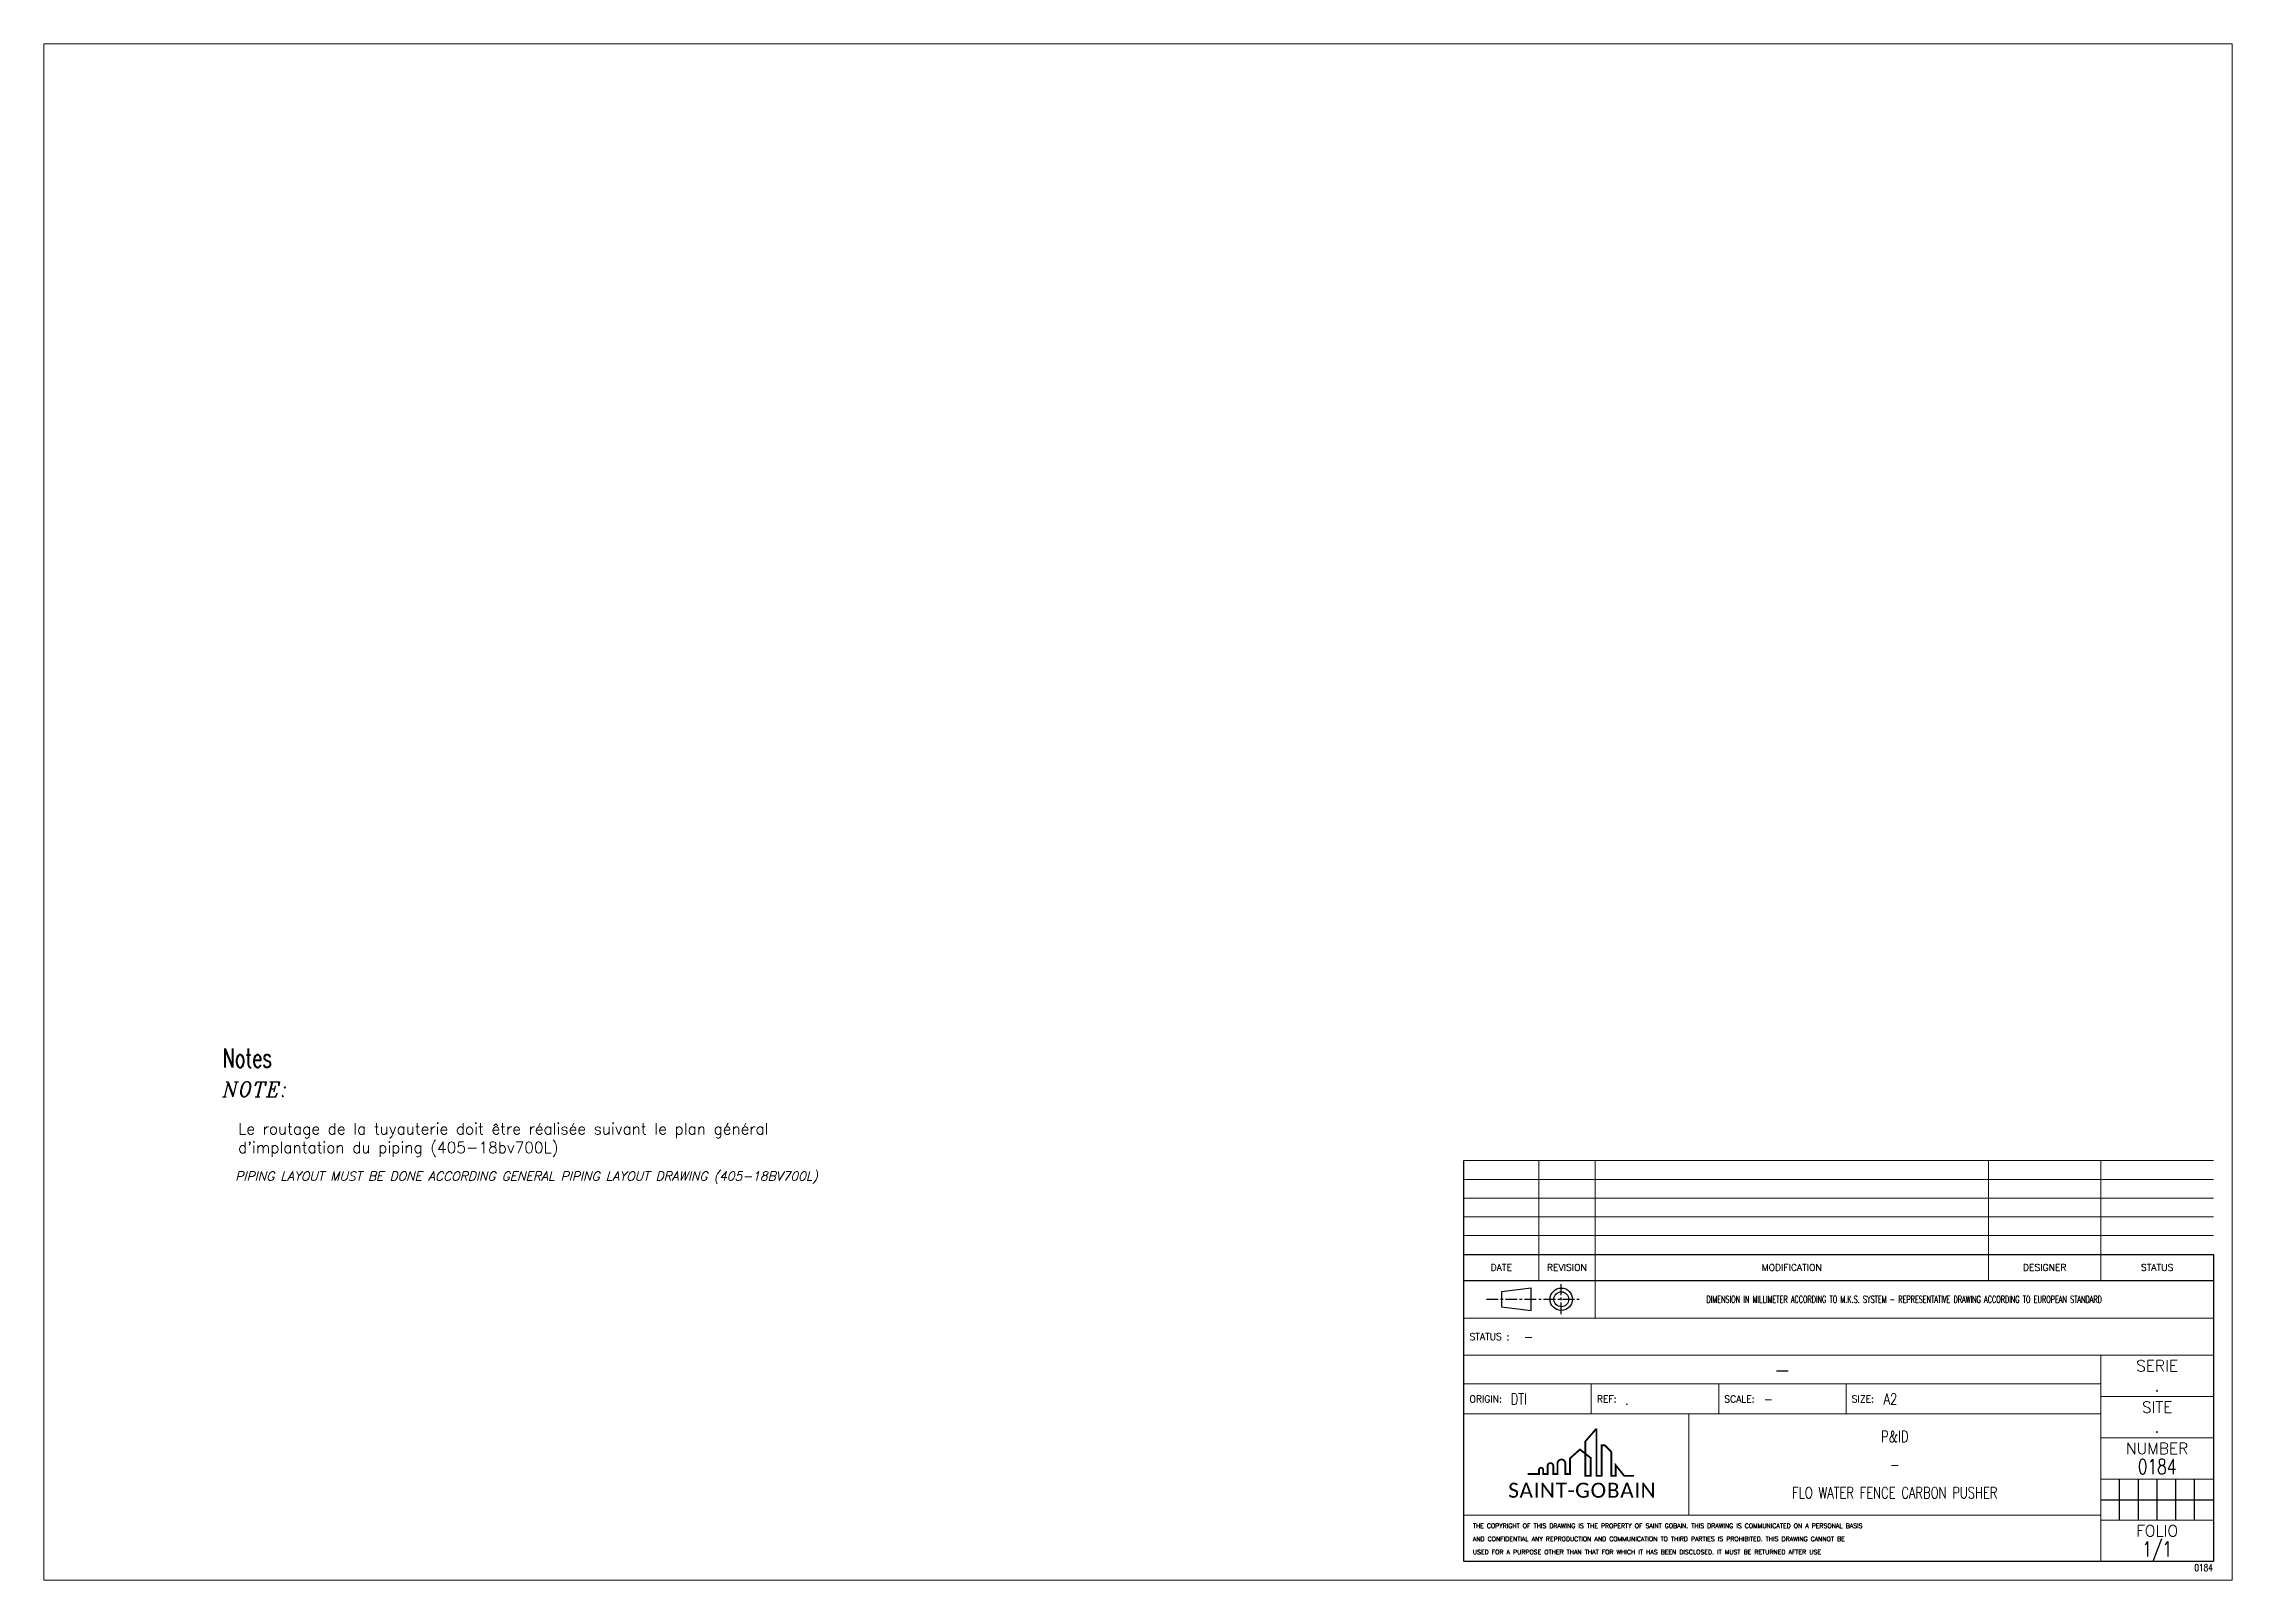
# Paper-space layout '50-00bv184' of a CAD drawing. Extents: x -27 to 557, y 36 to 446.
# The model-space entities are those that its viewports show. They can reach past a viewport. Long polylines and large blocks are cut down to what shows.
import ezdxf
from ezdxf.enums import TextEntityAlignment as Align

# ---------------------------------------------------------------- set-up
doc = ezdxf.new("R2010")
doc.units = 0
doc.header["$MEASUREMENT"] = 0
doc.linetypes.add('AXES', pattern=[50.8, 31.75, -6.35, 6.35, -6.35])
doc.layers.get('0').update_dxf_attribs({"linetype": 'CONTINUOUS', "lineweight": 9})
doc.layers.get('DEFPOINTS').update_dxf_attribs({"linetype": 'CONTINUOUS', "lineweight": 9})
for name, color, linetype in [('Annotation', 7, 'CONTINUOUS'), ('TEXTE', 2, 'CONTINUOUS'), ('TEXTE-ANG', 2, 'CONTINUOUS'), ('TITRE', 50, 'CONTINUOUS'), ('TITRE-ANG', 50, 'CONTINUOUS')]:
    doc.layers.add(name, color=color, linetype=linetype)
doc.layers.add('DESSIN', color=3, linetype='CONTINUOUS', lineweight=0)
doc.styles.add('ITALIC', font='italic.shx', dxfattribs={"height": 1.8})
doc.styles.add('ROMANS', font='romans.shx', dxfattribs={"width": 0.7})
doc.styles.add('S1', font='SIMPLEX.shx', dxfattribs={"width": 0.9})

# ---------------------------------------------------------------- blocks, each defined once
blk = doc.blocks.new('Frame label_block')
at = {"lineweight": -2}
for p, q in [((-200, 81.97), (-200, 106.97)), ((-200, 74.97), (0, 74.97))]:
    blk.add_line(p, q, dxfattribs=at)
at = {"color": 1}
for p, q in [((-182, 72.97), (-190, 71.97)), ((-190, 71.97), (-190, 67.97)), ((-182, 66.97), (-182, 72.97)), ((-190, 67.97), (-182, 66.97))]:
    blk.add_line(p, q, dxfattribs=at)
at = {"color": 1, "linetype": 'AXES', "ltscale": 0.1}
for p, q in [((-174, 65.97), (-174, 73.97)), ((-194, 69.97), (-169, 69.97))]:
    blk.add_line(p, q, dxfattribs=at)
at = {"lineweight": -2, "ltscale": 6}
blk.add_lwpolyline([(-200, 81.97), (0, 81.97), (0, 0), (-200, 0)], close=True, dxfattribs=at)
at = {"color": 10, "const_width": 0.48}
blk.add_lwpolyline([(-167.6, 28.78), (-166.16, 27.66), (-166.16, 22.84), (-167.58, 22.84), (-167.6, 32.03), (-164.63, 35.45)], dxfattribs=at)
at = {"color": 20, "const_width": 0.48}
blk.add_lwpolyline([(-164.63, 35.45), (-164.63, 22.84), (-163.24, 22.84), (-163.24, 30.99), (-162.34, 30.99), (-160.66, 29.27)], dxfattribs=at)
at = {"color": 232, "const_width": 0.48}
blk.add_lwpolyline([(-170.36, 28.71), (-169.03, 29.9), (-167.6, 28.78)], dxfattribs=at)
at = {"color": 30, "const_width": 0.48}
blk.add_lwpolyline([(-160.66, 29.27), (-160.66, 22.84), (-159.48, 22.84), (-159.48, 25.7), (-157.19, 22.84), (-154.62, 22.84)], dxfattribs=at)
at = {"color": 131}
blk.add_lwpolyline([(-182.95, 23.34, 0.48, 0.48, 0), (-179.96, 23.34, 0.48, 0.48, 0), (-179.96, 24.46, 0.48, 0.48, -0.413907), (-179.39, 25.03, 0, 0, 0)], format="xyseb", dxfattribs=at)
at = {"color": 140, "const_width": 0.48}
blk.add_lwpolyline([(-176.9, 26.27, 0.413907), (-177.65, 25.52), (-177.65, 23.34), (-178.83, 23.34), (-178.83, 24.46, 0.413907), (-179.39, 25.03)], format="xyb", dxfattribs=at)
at = {"color": 152, "const_width": 0.48}
blk.add_lwpolyline([(-173.96, 27.22, 0.414214), (-175, 26.19), (-175, 23.34), (-176.14, 23.34), (-176.14, 25.52, 0.413907), (-176.9, 26.27)], format="xyb", dxfattribs=at)
at = {"color": 184, "const_width": 0.48}
blk.add_lwpolyline([(-170.36, 28.71), (-171.68, 27.52), (-171.68, 23.35), (-172.93, 23.35), (-172.93, 26.19, 0.414214), (-173.96, 27.22)], format="xyb", dxfattribs=at)
at = {"color": 1}
for radius in [3, 2]:
    blk.add_circle((-174, 69.97), radius, dxfattribs=at)
at = {"layer": 'DESSIN'}
for p, q in [((0, 106.97), (-200, 106.97)), ((-180, 106.97), (-180, 74.97)), ((-165, 106.97), (-165, 64.97)), ((-60, 106.97), (-60, 74.97)), ((-30, 106.97), (-30, 74.97)), ((0, 101.97), (-200, 101.97)), ((0, 96.97), (-200, 96.97)), ((0, 91.97), (-200, 91.97)), ((0, 86.97), (-200, 86.97)), ((-200, 64.97), (0, 64.97)), ((-200, 55.03), (0, 55.03)), ((-30, 0), (-30, 55)), ((-30, 47.37), (-200, 47.37)), ((-166, 39.37), (-166, 47.37)), ((-132, 39.37), (-132, 47.37)), ((-98, 39.37), (-98, 47.37)), ((-30, 44), (0, 44)), ((-30, 39.37), (-200, 39.37)), ((-140, 12.37), (-140, 39.37)), ((-30, 33), (0, 33)), ((-30, 22), (0, 22)), ((-200, 12.37), (-30, 12.37)), ((-30, 11), (0, 11))]:
    blk.add_line(p, q, dxfattribs=at)
at = {"layer": 'DESSIN', "linetype": 'ByBlock', "lineweight": -2}
for p, q in [((-25, 11), (-25, 22)), ((-20, 11), (-20, 22)), ((-15, 11), (-15, 22)), ((-10, 11), (-10, 22)), ((-5, 11), (-5, 22)), ((-30, 16.5), (0, 16.5))]:
    blk.add_line(p, q, dxfattribs=at)
at = {"color": 1, "style": 'ROMANS'}
for s, height, p in [('DATE', 1.8, (-190, 78.47)), ('REVISION', 1.8, (-172.5, 78.47)), ('MODIFICATION', 1.8, (-112.5, 78.47)), ('DESIGNER', 1.8, (-45, 78.47)), ('STATUS', 1.8, (-15, 78.47)), ('SERIE', 3, (-15, 52.2)), ('SITE', 3, (-15, 41.17)), ('NUMBER', 3, (-15, 30.17)), ('FOLIO', 3, (-15, 8.17))]:
    blk.add_text(s, height=height, dxfattribs=at).set_placement(p, align=Align.MIDDLE_CENTER)
at = {"color": 1, "style": 'ROMANS', "width": 0.7}
blk.add_text('DIMENSION IN MILLIMETER ACCORDING TO M.K.S. SYSTEM - REPRESENTATIVE DRAWING ACCORDING TO EUROPEAN STANDARD', height=1.8, dxfattribs=at).set_placement((-82.5, 69.97), align=Align.MIDDLE_CENTER)
at = {"color": 1, "style": 'ROMANS'}
for s, height, p in [('STATUS :', 1.8, (-198.5, 60)), ('ORIGIN:', 1.8, (-198.5, 43.37)), ('REF:', 1.8, (-164.5, 43.37)), ('SCALE:', 1.8, (-130.5, 43.37)), ('SIZE:', 1.8, (-96.5, 43.37)), ('THE COPYRIGHT OF THIS DRAWING IS THE PROPERTY OF SAINT GOBAIN. THIS DRAWING IS COMMUNICATED ON A PERSONAL BASIS', 1.2, (-197.61, 9.53)), ('AND CONFIDENTIAL ANY REPRODUCTION AND COMMUNICATION TO THIRD PARTIES IS PROHIBITED. THIS DRAWING CANNOT BE', 1.2, (-197.61, 6.03)), ('USED FOR A PURPOSE OTHER THAN THAT FOR WHICH IT HAS BEEN DISCLOSED. IT MUST BE RETURNED AFTER USE', 1.2, (-197.61, 2.53))]:
    blk.add_text(s, height=height, dxfattribs=at).set_placement(p, align=Align.MIDDLE_LEFT)
at = {"insert": (-188.17, 21.02), "char_height": 4, "attachment_point": 1}
blk.add_mtext_dynamic_manual_height_columns('{\\fCalibri|b0|i0|c0|p34;\\T1.05;\\C152;SAINT-GOBAIN}', width=49.8096, gutter_width=10, heights=[0], dxfattribs=at)
at = {"color": 1, "style": 'ROMANS', "width": 0.75, "flags": 8}
blk.add_attdef('#(TargetObject.Status)', text='', height=3, dxfattribs=at).set_placement((-184, 60), align=Align.MIDDLE_LEFT)
at = {"color": 1, "style": 'ROMANS'}
blk.add_attdef('#(TargetObject.MainTitle)', text='', height=4, dxfattribs=at).set_placement((-115, 51.2), align=Align.MIDDLE_CENTER)
at = {"color": 1, "style": 'ROMANS', "width": 0.75}
for tag, height, p in [('#(TargetObject.Serie)', 4, (-15, 47.33)), ('#(TargetObject.TitleL1)', 3, (-85, 33.37)), ('#(TargetObject.Site)', 4, (-15, 36.33)), ('#(TargetObject.TitleL2)', 3, (-85, 25.87)), ('#(TargetObject.Number)', 4, (-15, 25.33)), ('#(TargetObject.TitleL3)', 3, (-85, 18.37)), ('#(TargetObject.Folio)', 4, (-15, 3.33))]:
    blk.add_attdef(tag, text='', height=height, dxfattribs=at).set_placement(p, align=Align.MIDDLE_CENTER)
for tag, p in [('#(TargetObject.Origin)', (-187.5, 43.37)), ('#(TargetObject.Reference)', (-157, 43.37)), ('#(TargetObject.Scale)', (-120, 43.37)), ('#(TargetObject.Size)', (-88, 43.37))]:
    blk.add_attdef(tag, text='', height=3, dxfattribs=at).set_placement(p, align=Align.MIDDLE_LEFT)
at = {"color": 1, "style": 'ROMANS', "width": 0.8}
blk.add_attdef('#(Drawing.General.PnID)', text='', height=1.8, dxfattribs=at).set_placement((-0.14, -2.54), align=Align.RIGHT)

msp = doc.modelspace()

# ---------------------------------------------------------------- texts
at = {"layer": 'TEXTE', "insert": (823.38356, -43.19973), "char_height": 3, "width": 172.2275079, "attachment_point": 1, "style": 'S1'}
msp.add_mtext("{\\Fromans|c0;\\W1;Le routage de la tuyauterie doit être réalisée suivant le plan général d'implantation du piping (405-18bv700L)}", dxfattribs=at)
at = {"layer": 'TEXTE-ANG', "insert": (822.65681, -56.14212), "char_height": 2.4, "width": 151.84, "attachment_point": 1, "style": 'ITALIC'}
msp.add_mtext('PIPING LAYOUT MUST BE DONE ACCORDING GENERAL PIPING LAYOUT DRAWING (405-18BV700L)', dxfattribs=at)
at = {"layer": 'TITRE', "insert": (819.21421, -23.31128), "char_height": 5, "width": 159.3405474, "attachment_point": 1, "style": 'ROMANS'}
msp.add_mtext('Notes', dxfattribs=at)
at = {"layer": 'TITRE-ANG', "insert": (819.21421, -32.1436), "char_height": 4, "width": 120, "attachment_point": 1, "style": 'ITALIC'}
msp.add_mtext('NOTE:', dxfattribs=at)

psp = doc.layouts.new('50-00bv184')

# ---------------------------------------------------------------- block references
at = {"layer": 'Annotation'}
ref = psp.add_blockref('Frame label_block', (552.37, 40.72), dxfattribs=at)
ref.add_attrib('#(TargetObject.Size)', 'A2', dxfattribs={"layer": '0', "color": 1, "height": 3, "style": 'ROMANS', "width": 0.75}).set_placement((464.37, 84.08), align=Align.MIDDLE_LEFT)
ref.add_attrib('#(TargetObject.Status)', '-', dxfattribs={"layer": '0', "color": 1, "height": 3, "style": 'ROMANS', "width": 0.75}).set_placement((368.37, 100.72), align=Align.MIDDLE_LEFT)
ref.add_attrib('#(Drawing.General.PnID)', '0184', dxfattribs={"layer": '0', "color": 1, "height": 1.8, "style": 'ROMANS', "width": 0.8}).set_placement((552.23, 38.18), align=Align.RIGHT)
ref.add_attrib('#(TargetObject.Folio)', '1/1', dxfattribs={"layer": '0', "color": 1, "height": 4, "style": 'ROMANS', "width": 0.75}).set_placement((537.37, 44.05), align=Align.MIDDLE_CENTER)
ref.add_attrib('#(TargetObject.Number)', '0184', dxfattribs={"layer": '0', "color": 1, "height": 4, "style": 'ROMANS', "width": 0.75}).set_placement((537.37, 66.05), align=Align.MIDDLE_CENTER)
ref.add_attrib('#(TargetObject.Site)', '.', dxfattribs={"layer": '0', "color": 1, "height": 4, "style": 'ROMANS', "width": 0.75}).set_placement((537.37, 77.05), align=Align.MIDDLE_CENTER)
ref.add_attrib('#(TargetObject.Serie)', '.', dxfattribs={"layer": '0', "color": 1, "height": 4, "style": 'ROMANS', "width": 0.75}).set_placement((537.37, 88.05), align=Align.MIDDLE_CENTER)
ref.add_attrib('#(TargetObject.TitleL3)', 'FLO WATER FENCE CARBON PUSHER', dxfattribs={"layer": '0', "color": 1, "height": 3, "style": 'ROMANS', "width": 0.75}).set_placement((467.37, 59.08), align=Align.MIDDLE_CENTER)
ref.add_attrib('#(TargetObject.TitleL2)', '-', dxfattribs={"layer": '0', "color": 1, "height": 3, "style": 'ROMANS', "width": 0.75}).set_placement((467.37, 66.58), align=Align.MIDDLE_CENTER)
ref.add_attrib('#(TargetObject.TitleL1)', 'P&ID', dxfattribs={"layer": '0', "color": 1, "height": 3, "style": 'ROMANS', "width": 0.75}).set_placement((467.37, 74.08), align=Align.MIDDLE_CENTER)
ref.add_attrib('#(TargetObject.Scale)', '-', dxfattribs={"layer": '0', "color": 1, "height": 3, "style": 'ROMANS', "width": 0.75}).set_placement((432.37, 84.08), align=Align.MIDDLE_LEFT)
ref.add_attrib('#(TargetObject.Reference)', '.', dxfattribs={"layer": '0', "color": 1, "height": 3, "style": 'ROMANS', "width": 0.75}).set_placement((395.37, 84.08), align=Align.MIDDLE_LEFT)
ref.add_attrib('#(TargetObject.Origin)', 'DTI', dxfattribs={"layer": '0', "color": 1, "height": 3, "style": 'ROMANS', "width": 0.75}).set_placement((364.87, 84.08), align=Align.MIDDLE_LEFT)
ref.add_attrib('#(TargetObject.MainTitle)', '-', dxfattribs={"layer": '0', "color": 1, "height": 4, "style": 'ROMANS'}).set_placement((437.37, 91.92), align=Align.MIDDLE_CENTER)

# ---------------------------------------------------------------- viewports
at = {"layer": 'DEFPOINTS', "view_target_point": (199.16875, 115.08117)}
psp.add_viewport(center=(265.41, 240.73), size=(584, 410), view_center_point=(864.36203, -75.25067), view_height=410.0000007, dxfattribs=at)

doc.saveas('drawing.dxf')
